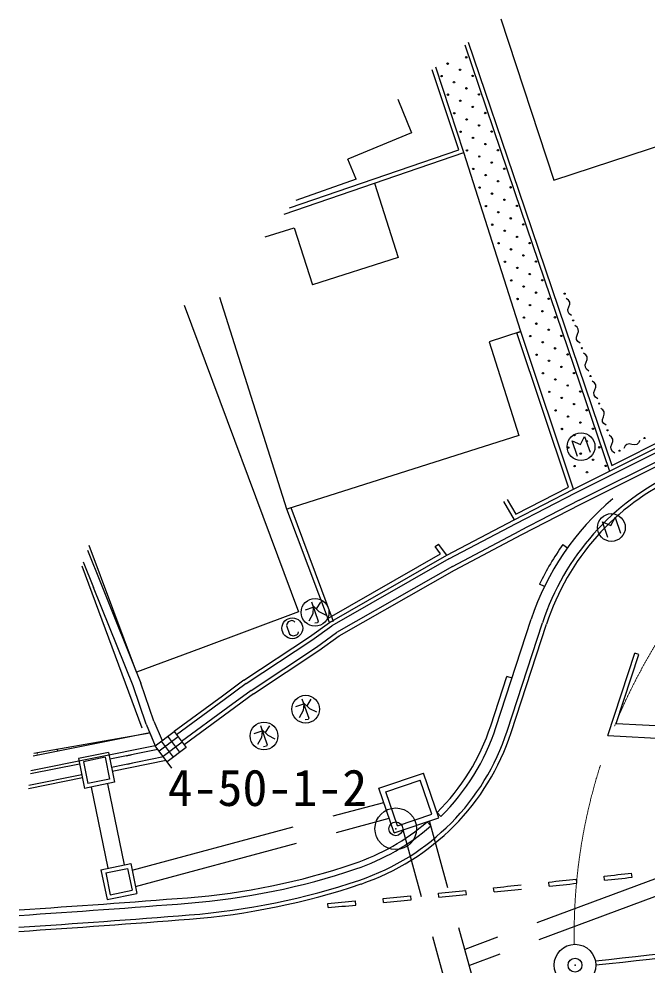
# Model space of a CAD drawing. Units: millimetres, scale not verified. Extents: x 40000 to 680000, y 20000 to 380000.
# Drawn here: x 121639 to 144265, y 269486 to 303582 of the extents above; entities that cross this region are included whole.
import ezdxf
from ezdxf.enums import TextEntityAlignment as Align

# ---------------------------------------------------------------- set-up
doc = ezdxf.new("R2010")
doc.units = ezdxf.units.MM
doc.header["$LTSCALE"] = 1000
doc.header["$PDMODE"] = 32
doc.header["$PDSIZE"] = 500
doc.linetypes.add('CHAIN', pattern=[18.5, 12, -1.5, 3.5, -1.5])
doc.linetypes.add('DASHED', pattern=[7.5, 6, -1.5])
for name, color, linetype, lineweight in [('M-BGD', 7, 'Continuous', 25), ('M-BGD-EXST', 7, 'Continuous', 25), ('M-BMK', 2, 'CHAIN', 13), ('M-BMK-SRVR', 3, 'Continuous', 25), ('M-STR-STRC', 7, 'Continuous', 25)]:
    doc.layers.add(name, color=color, linetype=linetype, lineweight=lineweight)
doc.layers.add('M-OTRS', color=6, linetype='Continuous')
doc.styles.add('ＭＳ ゴシック', font='')
doc.styles.get('ＭＳ ゴシック').set_extended_font_data('MS Gothic')

msp = doc.modelspace()

# ---------------------------------------------------------------- linework, layer by layer
at = {"layer": 'M-BGD'}
for p, q in [((139000, 303582), (140906, 297776)), ((137698, 302649), (139489, 297368)), ((137824, 302743), (139631, 297416)), ((137667, 298765), (136654, 301842)), ((137479, 298859), (136529, 301742)), ((135282, 300693), (135780, 299477)), ((140906, 297776), (149575, 300621)), ((135780, 299477), (133482, 298534)), ((131191, 296546), (137667, 298765)), ((131384, 296770), (137479, 298859)), ((139714, 292312), (137667, 298765)), ((133781, 297806), (133482, 298534)), ((133781, 297806), (131616, 297035)), ((134451, 297661), (135301, 294983)), ((139489, 297368), (142906, 287283)), ((139631, 297416), (142993, 287494)), ((130512, 295727), (131558, 296058)), ((131558, 296058), (132210, 294003)), ((135301, 294983), (132210, 294003)), ((127587, 293272), (131712, 282215)), ((131293, 285918), (128873, 293548)), ((141434, 293451), (141353, 293509)), ((141477, 293380), (141434, 293451)), ((141449, 293204), (141482, 293298)), ((141482, 293298), (141477, 293380)), ((141416, 293109), (141449, 293204)), ((141420, 293027), (141416, 293109)), ((141463, 292957), (141420, 293027)), ((141545, 292898), (141463, 292957)), ((139714, 292312), (138575, 291951)), ((139572, 292264), (139714, 292312)), ((141432, 286712), (139572, 292264)), ((141615, 286637), (139714, 292312)), ((141743, 292476), (141658, 292538)), ((141723, 292118), (141758, 292217)), ((141788, 292402), (141743, 292476)), ((141758, 292217), (141793, 292316)), ((141793, 292316), (141788, 292402)), ((138575, 291951), (139648, 288568)), ((141728, 292032), (141723, 292118)), ((141773, 291958), (141728, 292032)), ((141859, 291896), (141773, 291958)), ((142057, 291474), (141972, 291536)), ((142037, 291116), (142072, 291215)), ((142102, 291400), (142057, 291474)), ((142072, 291215), (142107, 291314)), ((142107, 291314), (142102, 291400)), ((142042, 291030), (142037, 291116)), ((142087, 290956), (142042, 291030)), ((142173, 290894), (142087, 290956)), ((142371, 290472), (142286, 290534)), ((142351, 290114), (142386, 290213)), ((142416, 290399), (142371, 290472)), ((142386, 290213), (142421, 290312)), ((142421, 290312), (142416, 290399)), ((142356, 290028), (142351, 290114)), ((142402, 289954), (142356, 290028)), ((142487, 289892), (142402, 289954)), ((142676, 289491), (142594, 289549)), ((142719, 289420), (142676, 289491)), ((142993, 287494), (146972, 289482)), ((142657, 289149), (142690, 289244)), ((142662, 289067), (142657, 289149)), ((142690, 289244), (142723, 289338)), ((142723, 289338), (142719, 289420)), ((142906, 287283), (147033, 289345)), ((141883, 286101), (147279, 288797)), ((142705, 288997), (142662, 289067)), ((142786, 288938), (142705, 288997)), ((139648, 288568), (131293, 285918)), ((142984, 288516), (142899, 288578)), ((143029, 288442), (142984, 288516)), ((142964, 288158), (142999, 288257)), ((142970, 288072), (142964, 288158)), ((142999, 288257), (143034, 288356)), ((143034, 288356), (143029, 288442)), ((143475, 288194), (143431, 288104)), ((143537, 288248), (143475, 288194)), ((143618, 288266), (143537, 288248)), ((143716, 288249), (143618, 288266)), ((143815, 288231), (143716, 288249)), ((143895, 288250), (143815, 288231)), ((143957, 288304), (143895, 288250)), ((144002, 288393), (143957, 288304)), ((143015, 287998), (142970, 288072)), ((143100, 287936), (143015, 287998)), ((141615, 286637), (142906, 287283)), ((139474, 285533), (141615, 286637)), ((139532, 285732), (141432, 286712)), ((139090, 286188), (139474, 285533)), ((139220, 286264), (139532, 285732)), ((139754, 285003), (141883, 286101)), ((131293, 285918), (131434, 285971)), ((132821, 281832), (131293, 285918)), ((131434, 285971), (132961, 281885)), ((137049, 284253), (139474, 285533)), ((137329, 283722), (139754, 285003)), ((124105, 284433), (124605, 283210)), ((125875, 280038), (124170, 284607)), ((136633, 284572), (136754, 284660)), ((136830, 284300), (136633, 284572)), ((137049, 284253), (136754, 284660)), ((141235, 284642), (141398, 284525)), ((132746, 281963), (136830, 284300)), ((132821, 281833), (137049, 284253)), ((123904, 283873), (126072, 278036)), ((123953, 284012), (124327, 283096)), ((133172, 281346), (137329, 283722)), ((125749, 279547), (124327, 283096)), ((124605, 283210), (126033, 279644)), ((140570, 283129), (140390, 283216)), ((131712, 282215), (128178, 280897)), ((132103, 281316), (132821, 281833)), ((132961, 281885), (132821, 281832)), ((138823, 278050), (140095, 281948)), ((129744, 279753), (132103, 281316)), ((132445, 280822), (133172, 281346)), ((128178, 280897), (125875, 280038)), ((130088, 279261), (132445, 280822)), ((126500, 278272), (126033, 279644)), ((129744, 279753), (128968, 279181)), ((138633, 278112), (139214, 279891)), ((139404, 279829), (139214, 279891)), ((126220, 278165), (125749, 279547)), ((130088, 279261), (129224, 278625)), ((128968, 279181), (127229, 277901)), ((129224, 278625), (127589, 277421)), ((126500, 278272), (126794, 277576)), ((126220, 278165), (126547, 277390)), ((126546, 277389), (127229, 277901)), ((127229, 277901), (127660, 277325)), ((126349, 277860), (122155, 277010)), ((122173, 277117), (126349, 277860)), ((126349, 277860), (126546, 277389)), ((127373, 277709), (126691, 277198)), ((127205, 276984), (126773, 277560)), ((127433, 277154), (127001, 277730)), ((126546, 277389), (122074, 276484)), ((123041, 277190), (123025, 277268)), ((127146, 276588), (126546, 277389)), ((126944, 276858), (126546, 277389)), ((127517, 277517), (126835, 277006)), ((127660, 277325), (126977, 276813)), ((122287, 277137), (122296, 277089)), ((124861, 277150), (123783, 276932)), ((123783, 276932), (124001, 275854)), ((124744, 276973), (123960, 276815)), ((124744, 276973), (124903, 276189)), ((124861, 277150), (125079, 276072)), ((125499, 277024), (125686, 277063)), ((123960, 276815), (124119, 276031)), ((126944, 276858), (125000, 276464)), ((125560, 276730), (125746, 276769)), ((123924, 276236), (121984, 275843)), ((124903, 276189), (124119, 276031)), ((134606, 275857), (136216, 276405)), ((136764, 274795), (136216, 276405)), ((125079, 276072), (124001, 275854)), ((135154, 274247), (134606, 275857)), ((134860, 275732), (136091, 276151)), ((136510, 274920), (136091, 276151)), ((135279, 274501), (134860, 275732)), ((135279, 274501), (136510, 274920)), ((136840, 274841), (136700, 274983)), ((135154, 274247), (136764, 274795)), ((136343, 274652), (136474, 274501)), ((124595, 272924), (125673, 273143)), ((125673, 273143), (125891, 272065)), ((124595, 272924), (124813, 271846)), ((124771, 272807), (125556, 272966)), ((124771, 272807), (124930, 272023)), ((125556, 272966), (125714, 272182)), ((124930, 272023), (125714, 272182)), ((124813, 271846), (125891, 272065))]:
    msp.add_line(p, q, dxfattribs=at)
at = {"layer": 'M-BGD', "linetype": 'DASHED'}
for p, q in [((141682, 286503), (147095, 289208)), ((141816, 286235), (147218, 288934)), ((139544, 285401), (141682, 286503)), ((141816, 286235), (139684, 285136)), ((137119, 284120), (139544, 285401)), ((137259, 283855), (139684, 285136)), ((137119, 284120), (132908, 281711)), ((137259, 283855), (133084, 281468)), ((132189, 281192), (132908, 281711)), ((132359, 280945), (133084, 281468)), ((129830, 279630), (132189, 281192)), ((130002, 279384), (132359, 280945)), ((129830, 279630), (129032, 279042)), ((130002, 279384), (129160, 278764)), ((129032, 279042), (127319, 277781)), ((129160, 278764), (127499, 277541)), ((126645, 277257), (124911, 276905)), ((126844, 276991), (124970, 276611)), ((123824, 276731), (122057, 276373)), ((123903, 276339), (121998, 275953)), ((124246, 275903), (124840, 272974)), ((124834, 276023), (125428, 273093)), ((152945, 275709), (137703, 270051)), ((125721, 272904), (134779, 275349)), ((153025, 275098), (137864, 269470)), ((125840, 272316), (134973, 274779)), ((141088, 257812), (136423, 274679)), ((140142, 257489), (135476, 274357))]:
    msp.add_line(p, q, dxfattribs=at)
at = {"layer": 'M-BGD'}
for centre, radius in [((137751, 302198), 25), ((137082, 301970), 25), ((137531, 301750), 25), ((136861, 301521), 25), ((137979, 301529), 25), ((137310, 301301), 25), ((137759, 301080), 25), ((137089, 300852), 25), ((138207, 300860), 25), ((137538, 300632), 25), ((137987, 300411), 25), ((137318, 300183), 25), ((138436, 300191), 25), ((137766, 299962), 25), ((138215, 299742), 25), ((137546, 299514), 25), ((138664, 299521), 25), ((137995, 299293), 25), ((138443, 299073), 25), ((137774, 298844), 25), ((138892, 298852), 25), ((138223, 298624), 25), ((138672, 298403), 25), ((138002, 298175), 25), ((139120, 298183), 25), ((138451, 297955), 25), ((138900, 297734), 25), ((138230, 297506), 25), ((139348, 297514), 25), ((138679, 297285), 25), ((139128, 297065), 25), ((138459, 296837), 25), ((138907, 296616), 25), ((139577, 296844), 25), ((139356, 296396), 25), ((138687, 296167), 25), ((139136, 295947), 25), ((139805, 296175), 25), ((139584, 295726), 25), ((138915, 295498), 25), ((139364, 295278), 25), ((140033, 295506), 25), ((139813, 295057), 25), ((139143, 294829), 25), ((139592, 294608), 25), ((140261, 294836), 25), ((140041, 294388), 25), ((139372, 294159), 25), ((139820, 293939), 25), ((140490, 294167), 25), ((140269, 293718), 25), ((141299, 293681), 20), ((139600, 293490), 25), ((140048, 293270), 25), ((140718, 293498), 25), ((140497, 293049), 25), ((139828, 292821), 25), ((140277, 292600), 25), ((140946, 292829), 25), ((141601, 292718), 21), ((140725, 292380), 25), ((140056, 292152), 25), ((140505, 291931), 25), ((141174, 292159), 25), ((140954, 291711), 25), ((141915, 291716), 21), ((140284, 291482), 25), ((140733, 291262), 25), ((141402, 291490), 25), ((140513, 290813), 25), ((141182, 291041), 25), ((141631, 290821), 25), ((140961, 290593), 25), ((142229, 290714), 21), ((140741, 290144), 25), ((141410, 290372), 25), ((141859, 290152), 25), ((141189, 289923), 25), ((140969, 289475), 25), ((141638, 289703), 25), ((142087, 289482), 25), ((142541, 289721), 20), ((141418, 289254), 25), ((141197, 288805), 25), ((141866, 289034), 25), ((142315, 288813), 25), ((141646, 288585), 25), ((142842, 288758), 21), ((144170, 288479), 21), ((141425, 288136), 25), ((142095, 288364), 25), ((142543, 288144), 25), ((141874, 287916), 25), ((143270, 288023), 20), ((141654, 287467), 25), ((142323, 287695), 25), ((142772, 287474), 25), ((142102, 287246), 25)]:
    msp.add_circle(centre, radius, dxfattribs=at)
for centre, radius, start, end in [((149126, 279001), 9500, 129.922, 161.9265), ((149126, 279001), 9700, 144.4406, 154.2431), ((131218, 280532), 7800, 314.6494, 341.9265), ((131218, 280532), 8000, 314.6494, 341.9265), ((131218, 280532), 7800, 288.6564, 311.0717), ((131218, 280532), 8000, 288.6564, 311.0717), ((125780, 296639), 24800, 274.4794, 288.6564), ((125780, 296639), 25000, 274.4794, 288.6564), ((88956, 766699), 496300, 273.77698, 274.47935), ((88956, 766699), 496500, 273.77501, 274.47935)]:
    msp.add_arc(centre, radius, start, end, dxfattribs=at)
at = {"layer": 'M-BGD-EXST'}
for p, q in [((141862, 288246), (142017, 288532)), ((142017, 288532), (142213, 287965)), ((141759, 287808), (141564, 288376)), ((141564, 288376), (141862, 288246)), ((142852, 284892), (142656, 285459)), ((142656, 285459), (142955, 285329)), ((142955, 285329), (143110, 285616)), ((143110, 285616), (143305, 285048)), ((131959, 282289), (132243, 282386)), ((132177, 282576), (132419, 281876)), ((132243, 282386), (132220, 282146)), ((132223, 282443), (132447, 282224)), ((132500, 282560), (132351, 282318)), ((132220, 282146), (132077, 281885)), ((132447, 282224), (132701, 282100)), ((131299, 281796), (131276, 281725)), ((131276, 281725), (131384, 281413)), ((131341, 281858), (131299, 281796)), ((131469, 281902), (131341, 281858)), ((131540, 281879), (131469, 281902)), ((131583, 281846), (131540, 281879)), ((132394, 281825), (132293, 281811)), ((132419, 281876), (132394, 281825)), ((131384, 281413), (131446, 281371)), ((131446, 281371), (131517, 281348)), ((131517, 281348), (131645, 281392)), ((131645, 281392), (131692, 281440)), ((131692, 281440), (131706, 281492)), ((131835, 279086), (132077, 278387)), ((131881, 278954), (132105, 278735)), ((132158, 279071), (132009, 278829)), ((131617, 278800), (131901, 278897)), ((131878, 278657), (131735, 278396)), ((131901, 278897), (131878, 278657)), ((132105, 278735), (132359, 278611)), ((132052, 278336), (131951, 278322)), ((132077, 278387), (132052, 278336)), ((130118, 277833), (130401, 277931)), ((130336, 278120), (130577, 277421)), ((130401, 277931), (130378, 277690)), ((130382, 277988), (130605, 277769)), ((130659, 278104), (130509, 277863)), ((130378, 277690), (130236, 277430)), ((130605, 277769), (130860, 277645)), ((130552, 277370), (130451, 277356)), ((130577, 277421), (130552, 277370))]:
    msp.add_line(p, q, dxfattribs=at)
for centre, radius in [((141888, 288170), 500), ((142981, 285254), 500), ((132308, 282197), 500), ((131486, 281623), 375), ((131966, 278708), 500), ((130466, 277742), 500)]:
    msp.add_circle(centre, radius, dxfattribs=at)
at = {"layer": 'M-BMK'}
msp.add_arc((161639, 270605), 20000, 109.2861, 181.0595, dxfattribs=at)
at = {"layer": 'M-BMK-SRVR'}
for centre in [(135212, 274399), (141670, 269485)]:
    msp.add_circle(centre, 750, dxfattribs=at)
msp.add_point((135212, 274399), dxfattribs=at)
at = {"layer": 'M-OTRS'}
msp.add_point((141670, 269485), dxfattribs=at)
at = {"layer": 'M-STR-STRC'}
for p, q in [((139227, 277919), (140499, 281816)), ((139370, 277872), (140642, 281769)), ((142856, 277757), (143827, 280730)), ((143156, 278192), (143969, 280684)), ((143969, 280684), (143827, 280730)), ((143156, 278192), (148300, 277916)), ((142856, 277757), (148506, 277454)), ((143725, 272650), (143709, 272799)), ((140742, 272329), (140726, 272478)), ((141736, 272434), (141721, 272583)), ((142731, 272541), (142715, 272690)), ((137757, 272025), (137742, 272174)), ((138752, 272124), (138737, 272274)), ((133774, 271648), (133760, 271798)), ((134770, 271740), (134756, 271889)), ((135766, 271833), (135752, 271982)), ((136761, 271928), (136747, 272077)), ((132778, 271559), (132765, 271709))]:
    msp.add_line(p, q, dxfattribs=at)
for centre, radius, start, end in [((149126, 279001), 9075, 114.8929, 161.9265), ((149126, 279001), 8925, 114.8929, 161.9265), ((131218, 280532), 8425, 288.6564, 341.9265), ((131218, 280532), 8575, 288.6564, 341.9265), ((88956, 766699), 499925, 276.13742, 279.69983), ((88956, 766699), 500075, 276.1374, 279.69983), ((88956, 766699), 496925, 276.21058, 276.32586), ((125780, 296639), 25425, 274.4794, 288.6564), ((88956, 766699), 496925, 275.98001, 276.09529), ((88956, 766699), 497075, 275.98001, 276.09529), ((88956, 766699), 497075, 276.21058, 276.32586), ((125780, 296639), 25575, 274.4794, 288.6564), ((88956, 766699), 496925, 275.51888, 275.63416), ((88956, 766699), 496925, 275.74944, 275.86473), ((88956, 766699), 497075, 275.74944, 275.86473), ((88956, 766699), 496925, 275.05774, 275.17303), ((88956, 766699), 496925, 275.28831, 275.40359), ((88956, 766699), 497075, 275.28831, 275.40359), ((88956, 766699), 497075, 275.51888, 275.63416), ((88956, 766699), 497075, 275.05774, 275.17303), ((88956, 766699), 497075, 273.77, 274.47935), ((88956, 766699), 496925, 273.77121, 274.47935)]:
    msp.add_arc(centre, radius, start, end, dxfattribs=at)

# ---------------------------------------------------------------- texts
at = {"layer": 'M-BMK-SRVR', "style": 'ＭＳ ゴシック'}
msp.add_text('4-50-1-2', height=1320, dxfattribs=at).set_placement((130589, 275879), align=Align.MIDDLE_CENTER)

doc.saveas('drawing.dxf')
